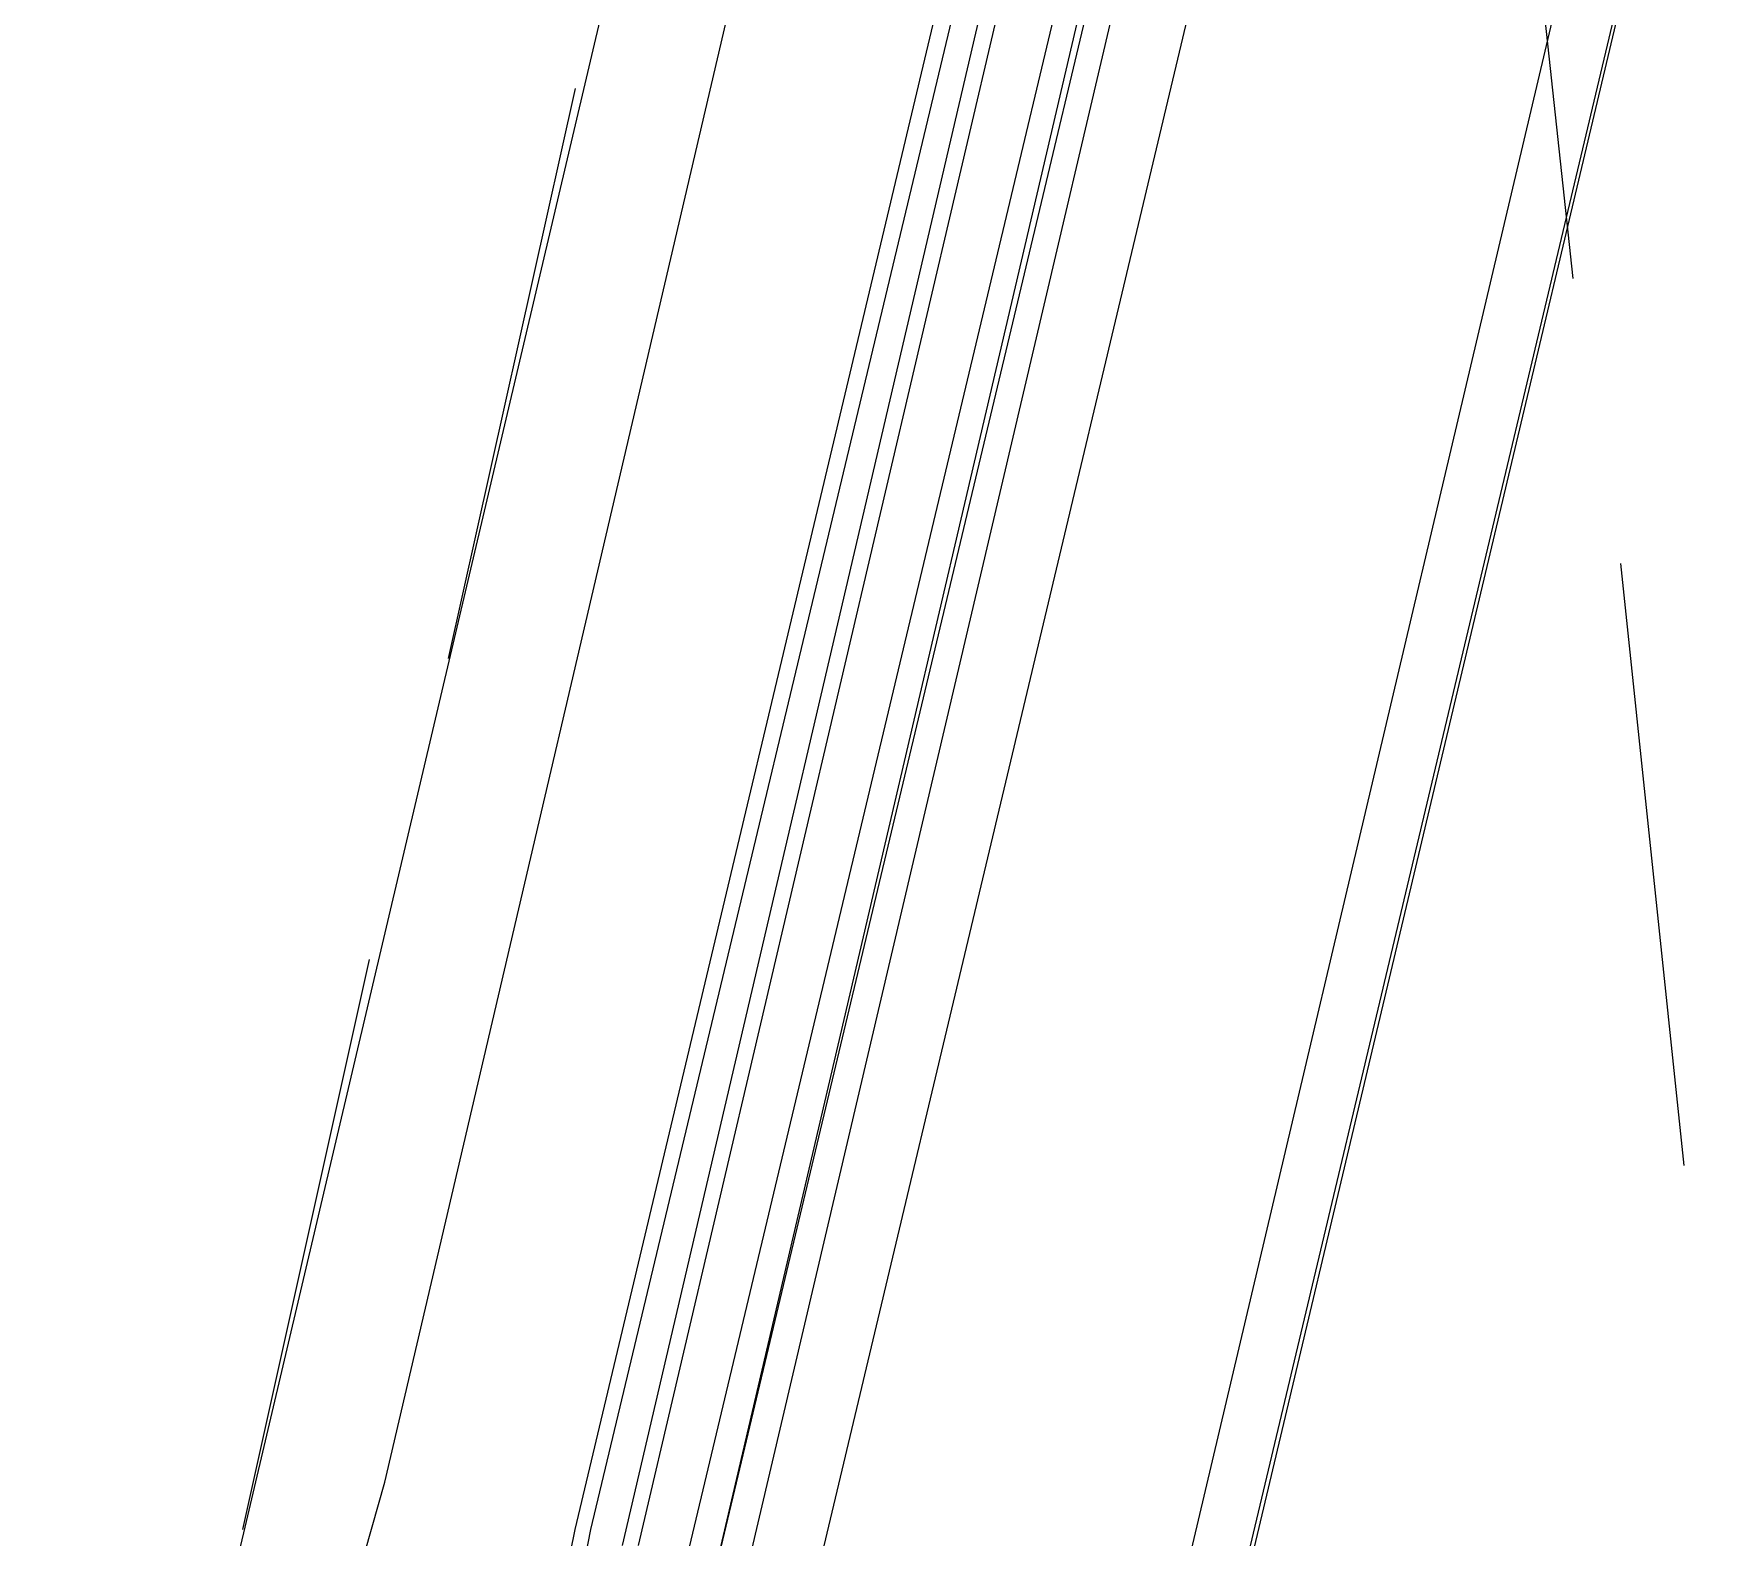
# Model space of a CAD drawing. Header units: feet. Extents: x -84 to 198, y -22 to 181.
# Drawn here: x 130.971 to 132.38, y 118.651 to 119.918 of the extents above; entities that cross this region are included whole.
import ezdxf

# ---------------------------------------------------------------- set-up
doc = ezdxf.new("R2010")
doc.units = ezdxf.units.FT
doc.layers.add('A-LINEA', color=7, linetype='CONTINUOUS')

msp = doc.modelspace()

# ---------------------------------------------------------------- linework, layer by layer
at = {"layer": 'A-LINEA'}
for p, q in [((133.8267, 126.3511), (130.04, 110.4178)), ((132.7333, 125.3911), (131.0667, 118.3111)), ((133.4933, 125.2044), (131.8267, 118.1378)), ((131.2667, 118.6978), (131.9733, 121.7244)), ((131.4267, 118.6578), (132.1467, 121.6844)), ((131.44, 118.6578), (132.16, 121.6711)), ((131.4667, 118.6444), (132.1733, 121.6711)), ((131.48, 118.6444), (132.1867, 121.6578)), ((132.3467, 121.6311), (131.6267, 118.6044)), ((132.2133, 120.2044), (132.2667, 119.7111)), ((131.4267, 119.8711), (131.32, 119.3911)), ((132.3067, 119.4711), (132.36, 118.9644)), ((131.2533, 119.1378), (131.1467, 118.6578)), ((131.24, 118.6044), (131.2667, 118.6978)), ((131.4133, 118.5911), (131.4267, 118.6578)), ((131.4267, 118.5911), (131.44, 118.6578))]:
    msp.add_line(p, q, dxfattribs=at)
for points in [[(124.3067, 145.1111), (120.72, 129.9644), (124.28, 129.1244), (124.16, 128.6311), (133.8267, 126.3511), (130.9867, 114.3778), (130.3867, 111.8711), (130.04, 110.4178), (135.96, 109.0178)], [(131.5733, 118.6311), (132.2933, 121.6978), (132.2933, 121.7111), (132.28, 121.7111), (131.5467, 118.6311), (132.2667, 121.7111), (132.2533, 121.7111), (131.52, 118.6311)]]:
    msp.add_lwpolyline(points, dxfattribs=at)

doc.saveas('drawing.dxf')
